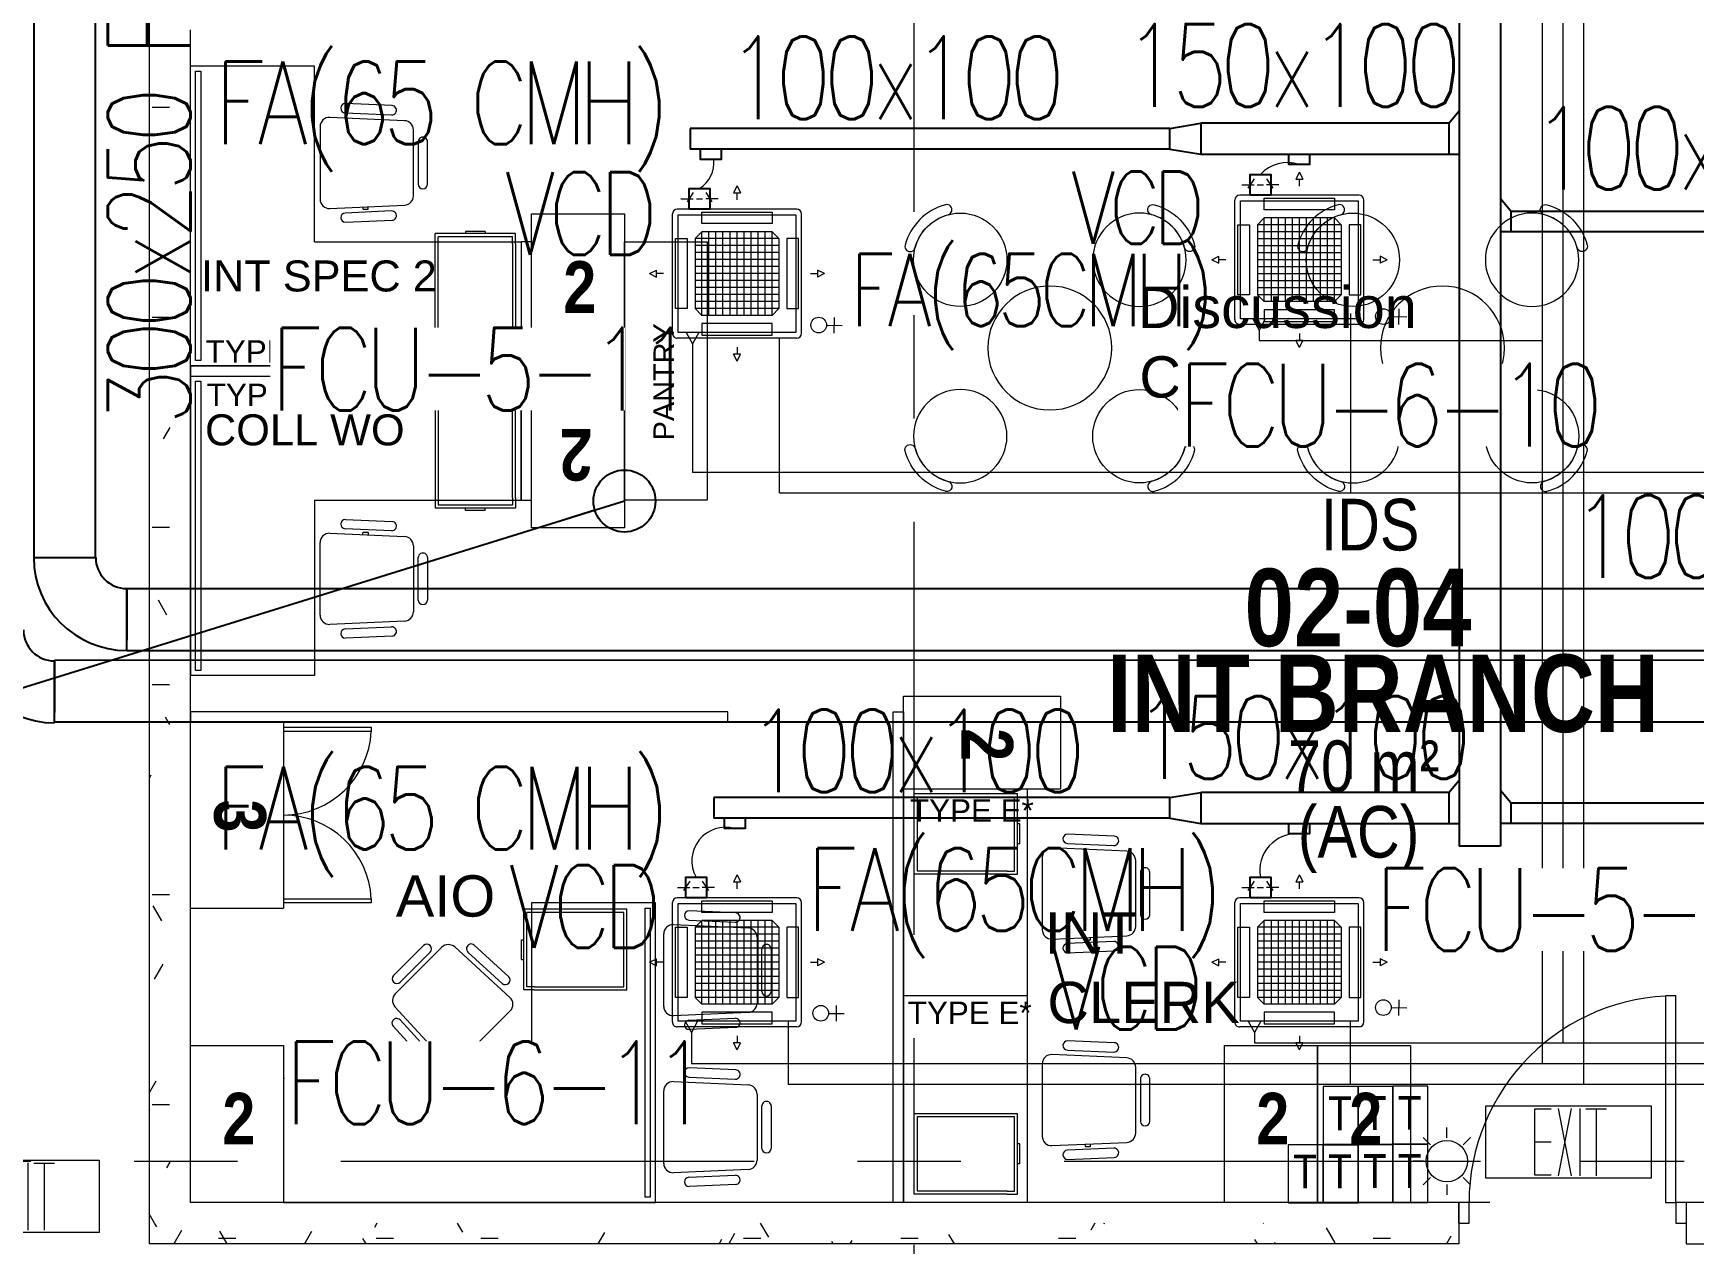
# Model space of a CAD drawing. Header units: millimetres. Extents: x 50620 to 404449, y -131543 to 97.
# Drawn here: x 351926 to 359962, y -64398 to -58539 of the extents above; entities that cross this region are included whole.
import ezdxf

# ---------------------------------------------------------------- set-up
doc = ezdxf.new("R2010")
doc.units = ezdxf.units.MM
doc.linetypes.add('CONTINOUS', pattern=[0])
doc.linetypes.add('IDA - Grid Line', pattern=[3500, 2000, -500, 500, -500])
for name, color, linetype, lineweight in [('1599_DB_A_BLK2_HQ_R21-2ND STOREY 20230517--$0$A-_DETA----_ED-1', 8, 'Continuous', 9), ('1599_DB_A_BLK2_HQ_R21-2ND STOREY 20230517--$0$A-_DOOR----_E', 8, 'Continuous', 9), ('1599_DB_A_BLK2_HQ_R21-2ND STOREY 20230517--$0$E-_LIGT----_E', 8, 'Continuous', 9), ('1599_DB_A_BLK2_HQ_R21-2ND STOREY 20230517--$0$S-_COLN----_E', 8, 'Continuous', 9), ('A-_FURT----_E', 8, 'Continuous', 9), ('A-_FURT----_E-1', 8, 'Continuous', 9), ('A-_ROOMNAME_A', 8, 'Continuous', 9), ('A-_WALL----_H-1', 8, 'Continuous', 9), ('A-_WALLPRTN_E', 8, 'Continuous', 9), ('FURNITURE', 8, 'Continuous', 9), ('M-_ACMV TX', 6, 'Continuous', 25), ('M-_ACON----_E-N', 7, 'Continuous', 9), ('M-_ARCHI', 8, 'Continuous', 5), ('M-AC-TEXT', 5, 'CONTINOUS', 25), ('M-ACMV_CDP', 190, 'DRAIN_PIPE', 13), ('M-ACMV_FAD', 3, 'Continuous', 25), ('M-ACMV_FAF', 3, 'Continuous', 25), ('M-ACMV_FCU', 5, 'Continuous', 25), ('M-ACMV_FLEXD', 222, 'Continuous', 25), ('M-ACMV_PW', 8, 'REFRIGERANT', 25), ('M-ACMV_REF-P', 134, '500-1-RP', 9), ('M-ACMV_REMOTE', 222, 'Continuous', 5), ('M-FA TEXT', 3, 'Continuous', 25), ('M_ACMV_ANNOTATION', 7, 'Continuous', 20)]:
    doc.layers.add(name, color=color, linetype=linetype, lineweight=lineweight)
doc.layers.add('S-_ANOTGRID_E-1', color=9, linetype='IDA - Grid Line', lineweight=5, true_color=0x808080)
doc.styles.add('Arial', font='arial.ttf', dxfattribs={"width": 0.8, "height": 300})
doc.styles.add('Arial Narrow_2', font='ARIALN.TTF', dxfattribs={"height": 90})
doc.styles.add('Arial Narrow_4', font='ARIALN.TTF', dxfattribs={"height": 375})
doc.styles.add('Arial Narrow_B_2', font='ARIALNB.TTF', dxfattribs={"height": 500})
doc.styles.add('Arial Narrow_B_4', font='ARIALNB.TTF', dxfattribs={"height": 500})
doc.styles.add('Arial_3', font='arial.ttf', dxfattribs={"height": 500})
doc.styles.add('ROMANS', font='romans.shx', dxfattribs={"width": 0.8})
doc.styles.get("Standard").update_dxf_attribs({"font": 'arial.ttf'})
doc.linetypes.add('500-1-RP', pattern='A,0.75,-0.5,0.75,-0.5,0.75,-0.5,0.75,-1.7,["RP",Standard,S=1,R=0,X=-1,Y=-0.5],-1.7', length=7.9)
doc.linetypes.add('BATTING', pattern='A,0.0001,-0.1,[134,ltypeshp.shx,S=0.1,R=0,X=-0.1,Y=0],-0.2,[134,ltypeshp.shx,S=0.1,R=180,X=0.1,Y=0],-0.1', length=0.4001)
doc.linetypes.add('DRAIN_PIPE', pattern='A,0.5,-0.2,["D",Standard,S=0.1,R=0,X=-0.1,Y=-0.05],-0.25', length=0.95)
doc.linetypes.add('REFRIGERANT', pattern='A,15,-5.08,["R",Standard,S=2.54,R=0,X=-2.54,Y=-1.27],-5.08', length=25.16)
doc.dimstyles.get("Standard").update_dxf_attribs({"dimtxt": 200, "dimasz": 150, "dimexe": 0.18, "dimexo": 0.0625, "dimgap": 10, "dimtad": 1, "dimtih": 1, "dimtoh": 1, "dimdec": 0, "dimzin": 0, "dimdsep": 46, "dimtxsty": 'Standard', "dimcen": 0.09, "dimclrd": 256, "dimclre": 256, "dimclrt": 256, "dimadec": 0, "dimazin": 0, "dimtfac": 1, "dimtdec": 0, "dimtofl": 0, "dimtmove": 0, "dimatfit": 3, "dimfxl": 1, "dimtolj": 1, "dimtzin": 0, "dimarcsym": 1})

# ---------------------------------------------------------------- blocks, each defined once
blk = doc.blocks.new('Thermostat')
at = {"color": 222, "lineweight": 0}
blk.add_lwpolyline([(817450, 27872), (817750, 27872), (817750, 27372), (817450, 27372)], close=True, dxfattribs=at)
at = {"color": 222, "lineweight": 0, "insert": (817504, 27788), "char_height": 291, "attachment_point": 1, "style": 'Arial Narrow_2'}
blk.add_mtext_dynamic_manual_height_columns('T', width=565.64, gutter_width=1.94, heights=[0], dxfattribs=at)
blk = doc.blocks.new('A$C7208cd76')
at = {"layer": 'M-ACMV_FCU', "lineweight": 15}
for p, q in [((0, 424.1), (-17, 390.2)), ((0, 424.1), (17, 390.2)), ((-17, 390.2), (17, 390.2)), ((0, 356.2), (0, 390.2)), ((-312.5, 288.8), (-312.5, -288.8)), ((288.8, 312.5), (-288.8, 312.5)), ((288.9, 312.6), (288.9, 312.6)), ((312.5, 288.8), (312.5, -288.8)), ((312.6, 288.9), (312.6, 288.9)), ((-202.6, 169.6), (-169.6, 202.6)), ((-202.6, 169.6), (-202.6, -169.6)), ((202.6, 169.6), (-202.6, 169.6)), ((-169.6, 202.6), (169.6, 202.6)), ((-169.6, 202.6), (-169.6, -202.6)), ((-135.7, 202.6), (-135.7, -202.6)), ((-101.8, 202.6), (-101.8, -202.6)), ((-67.9, 202.6), (-67.9, -202.6)), ((-33.9, 202.6), (-33.9, -202.6)), ((0, 202.6), (0, -202.6)), ((33.9, 202.6), (33.9, -202.6)), ((67.9, 202.6), (67.9, -202.6)), ((101.8, 202.6), (101.8, -202.6)), ((135.7, 202.6), (135.7, -202.6)), ((169.6, 202.6), (202.6, 169.6)), ((169.6, 202.6), (169.6, -202.6)), ((202.6, 169.6), (202.6, -169.6)), ((202.6, 135.7), (-202.6, 135.7)), ((202.6, 101.8), (-202.6, 101.8)), ((-424.1, 0), (-390.2, 17)), ((-424.1, 0), (-390.2, -17)), ((-390.2, -17), (-390.2, 17)), ((-356.2, 0), (-390.2, 0)), ((202.6, 67.9), (-202.6, 67.9)), ((202.6, 33.9), (-202.6, 33.9)), ((202.6, 0), (-202.6, 0)), ((356.2, 0), (390.2, 0)), ((390.2, 17), (390.2, -17)), ((424.1, 0), (390.2, 17)), ((424.1, 0), (390.2, -17)), ((202.6, -33.9), (-202.6, -33.9)), ((202.6, -67.9), (-202.6, -67.9)), ((202.6, -101.8), (-202.6, -101.8)), ((202.6, -135.7), (-202.6, -135.7)), ((-169.6, -202.6), (-202.6, -169.6)), ((202.6, -169.6), (-202.6, -169.6)), ((-169.6, -202.6), (169.6, -202.6)), ((169.6, -202.6), (202.6, -169.6)), ((288.8, -312.5), (-288.8, -312.5)), ((17, -390.2), (-17, -390.2)), ((0, -424.1), (-17, -390.2)), ((0, -356.2), (0, -390.2)), ((0, -424.1), (17, -390.2))]:
    blk.add_line(p, q, dxfattribs=at)
for points in [[(285, 285), (285, -285), (-285, -285), (-285, 285)], [(-169.6, 241.6), (169.6, 241.6), (169.6, 297.9), (-169.6, 297.9)], [(-241.6, 169.6), (-241.6, -169.6), (-297.9, -169.6), (-297.9, 169.6)], [(241.6, 169.6), (241.6, -169.6), (297.9, -169.6), (297.9, 169.6)], [(-169.6, -241.6), (169.6, -241.6), (169.6, -297.9), (-169.6, -297.9)]]:
    blk.add_lwpolyline(points, close=True, dxfattribs=at)
for centre, start, end in [((-288.8, 288.8), 90, 180), ((288.8, 288.8), 0, 90), ((-288.8, -288.8), 180, 270), ((288.8, -288.8), 270, 0)]:
    blk.add_arc(centre, 23.7, start, end, dxfattribs=at)
blk = doc.blocks.new('A$C49267d6b')
at = {"layer": 'M-_ACON----_E-N', "lineweight": 0}
for p, q in [((-25.4, 76.2), (12.7, 101.6)), ((0, 127), (0, 76.2)), ((-25.4, 25.4), (12.7, 0)), ((0, 63.5), (0, 38.1)), ((0, -25.4), (0, 25.4))]:
    blk.add_line(p, q, dxfattribs=at)
blk = doc.blocks.new('SSO')
at = {"layer": 'M-ACMV_PW', "color": 1, "linetype": 'ByBlock', "lineweight": 5}
for points in [[(1064815.9, 20822.4), (1064726.7, 20823.4)], [(1064815.9, 20822.4), (1064726.7, 20823.4)], [(1064770.8, 20778.3), (1064771.8, 20867.5)], [(1064770.8, 20778.3), (1064771.8, 20867.5)], [(1064770.8, 20778.3), (1064771.8, 20867.5)], [(1064770.8, 20778.3), (1064771.8, 20867.5)], [(1064770.8, 20778.3), (1064771.8, 20867.5)], [(1064770.8, 20778.3), (1064771.8, 20867.5)]]:
    blk.add_lwpolyline(points, dxfattribs=at)
blk.add_circle((1064770.3, 20733.6), 44.6, dxfattribs=at)
blk.add_circle((1064770.3, 20733.6), 44.6, dxfattribs=at)
blk = doc.blocks.new('A$C81577ca4')
at = {"layer": 'M-ACMV_REF-P', "lineweight": 0, "ltscale": 0.75}
for p, q in [((-36, -125), (-86, -125)), ((19, -95), (-36, -125)), ((19, -155), (-36, -125))]:
    blk.add_line(p, q, dxfattribs=at)
blk = doc.blocks.new('1599_DB_A_BLK2_HQ_R21-2ND STOREY 20230517--$0$IDA - Exit Sign - IDA - Exit Sign - Left Side-3511324-LINKVIEW_BLK2_2ND STOREY')
at = {"layer": '1599_DB_A_BLK2_HQ_R21-2ND STOREY 20230517--$0$A-_DETA----_ED-1', "color": 8}
for p, q in [((-163.9, -115.1), (-163.9, -432.5)), ((-83.9, -115.1), (-163.9, -115.1)), ((-48.9, -112.8), (14, -437.8)), ((14, -112.8), (-48.9, -437.8)), ((55.1, -112.8), (55.1, -437.8)), ((185.1, -115.3), (85.1, -115.3)), ((135.1, -115.3), (135.1, -437.8)), ((-83.9, -275), (-163.9, -275)), ((-163.9, -432.5), (-83.9, -432.5))]:
    blk.add_line(p, q, dxfattribs=at)
at = {"layer": '1599_DB_A_BLK2_HQ_R21-2ND STOREY 20230517--$0$E-_LIGT----_E', "color": 8}
for p, q in [((-400, -275), (-225, -100)), ((-400, -450), (-400, -100)), ((-400, -100), (400, -100)), ((-225, -100), (-225, -450)), ((400, -100), (400, -450)), ((-225, -450), (-400, -275)), ((400, -450), (-400, -450))]:
    blk.add_line(p, q, dxfattribs=at)
blk = doc.blocks.new('ARCHI 2ND_2024 09 11')
at = {"layer": 'A-_WALL----_H-1', "lineweight": 5}
h = blk.add_hatch(dxfattribs=at)
h.set_pattern_fill('FP_3', color=256, style=0, pattern_type=2)
h.set_pattern_definition([(360, (102886.37, 38752.37), (1016, 254), [83.82, -678.18, 83.82, -678.18, -4064]), (360, (102886.37, 38752.37), (1016, 254), [-1524, 83.82, -1440.18, 83.82, -678.18, -1778]), (360, (102886.37, 38752.37), (1016, 254), [-3810, 83.82, -424.18, 83.82, -1186.18]), (120, (103267.37, 38879.37), (-727.97045, 752.8818), [83.82, -678.18, 83.82, -678.18, -4064]), (120, (103267.37, 38879.37), (-727.97045, 752.8818), [-1524, 83.82, -1440.18, 83.82, -678.18, -1778]), (120, (103267.37, 38879.37), (-727.97045, 752.8818), [-3810, 83.82, -424.18, 83.82, -1186.18]), (240, (103394.37, 39387.37), (-288.02955, -1006.8818), [83.82, -678.18, 83.82, -678.18, -4064]), (240, (103394.37, 39387.37), (-288.02955, -1006.8818), [-1524, 83.82, -1440.18, 83.82, -678.18, -1778]), (240, (103394.37, 39387.37), (-288.02955, -1006.8818), [-3810, 83.82, -424.18, 83.82, -1186.18])])
h.paths.add_polyline_path([(-26012.5, -36400), (-26012.5, -36300), (-32500, -36300), (-32500, -36400), (-27677.6, -36400)])
h.paths.add_polyline_path([(-22150, -36400), (-22150, -36300), (-24912.5, -36300), (-24912.5, -36400)])
at = {"color": 8, "lineweight": 5}
for p, q in [((-30969.5, -31499.7), (-30969.5, -31510.7)), ((-30873.5, -31499.7), (-30969.5, -31499.7)), ((-30873.5, -31499.7), (-30873.5, -31510.7)), ((-30726.5, -31510.7), (-31116.5, -31510.7)), ((-30726.5, -31510.7), (-31116.5, -31510.7)), ((-31116.5, -32010.1), (-31116.5, -31510.7)), ((-30741.5, -31525.7), (-31101.5, -31525.7)), ((-31101.5, -31995.1), (-31101.5, -31525.7)), ((-30741.5, -31560.7), (-30741.5, -31525.7)), ((-30741.5, -31560.7), (-30741.5, -31995.1)), ((-30726.5, -31560.7), (-30726.5, -31510.7)), ((-30726.5, -31560.7), (-30726.5, -32010.1)), ((-30726.5, -32010.1), (-31116.5, -32010.1)), ((-30741.5, -31995.1), (-31101.5, -31995.1)), ((-31116.5, -32339.9), (-31116.5, -32839.3)), ((-30726.5, -32339.9), (-31116.5, -32339.9)), ((-31101.5, -32354.9), (-31101.5, -32824.3)), ((-30741.5, -32354.9), (-31101.5, -32354.9)), ((-30741.5, -32789.3), (-30741.5, -32354.9)), ((-30726.5, -32789.3), (-30726.5, -32339.9)), ((-30726.5, -32839.3), (-31116.5, -32839.3)), ((-30726.5, -32839.3), (-31116.5, -32839.3)), ((-30741.5, -32824.3), (-31101.5, -32824.3)), ((-30969.5, -32850.3), (-30969.5, -32839.3)), ((-30873.5, -32850.3), (-30969.5, -32850.3)), ((-30873.5, -32850.3), (-30873.5, -32839.3)), ((-30741.5, -32789.3), (-30741.5, -32824.3)), ((-30726.5, -32789.3), (-30726.5, -32839.3)), ((-28797.4, -34221), (-28298, -34221)), ((-28797.4, -34611), (-28797.4, -34221)), ((-28298, -34611), (-28298, -34221)), ((-28298, -34611), (-28298, -34221)), ((-28782.4, -34236), (-28313, -34236)), ((-28782.4, -34596), (-28782.4, -34236)), ((-28313, -34596), (-28313, -34236)), ((-28287, -34368), (-28298, -34368)), ((-28287, -34464), (-28287, -34368)), ((-28287, -34464), (-28298, -34464)), ((-28348, -34611), (-28797.4, -34611)), ((-28348, -34596), (-28782.4, -34596)), ((-28348, -34596), (-28313, -34596)), ((-28348, -34611), (-28298, -34611)), ((-30687.3, -35171.1), (-30687.3, -34781.1)), ((-30687.3, -35171.1), (-30687.3, -34781.1)), ((-30187.8, -34781.1), (-30687.3, -34781.1)), ((-30672.3, -35156.1), (-30672.3, -34796.1)), ((-30202.8, -34796.1), (-30672.3, -34796.1)), ((-30202.8, -35156.1), (-30202.8, -34796.1)), ((-30187.8, -35171.1), (-30187.8, -34781.1)), ((-29661.4, -34798.2), (-29887.2, -34788.2)), ((-29962.7, -34855.3), (-29600.7, -34871.3)), ((-29888.2, -34833.2), (-29663.4, -34843.1)), ((-30926.6, -34954.6), (-30759.9, -35107.2)), ((-30698.3, -34928.2), (-30687.3, -34928.2)), ((-30698.3, -35024.1), (-30698.3, -34928.2)), ((-30009.7, -35251.2), (-30009.7, -34900.3)), ((-29557.7, -34916.3), (-29557.7, -35235.2)), ((-31171.8, -34957), (-31316.8, -35101.9)), ((-31083.5, -34964.8), (-31309, -35190.3)), ((-31285, -35133.7), (-31140, -34988.8)), ((-30754, -35208.1), (-31021.3, -34963.4)), ((-30791, -35139.7), (-30957, -34987.8)), ((-30698.3, -35024.1), (-30687.3, -35024.1)), ((-29534.7, -35178.2), (-29534.7, -34973.2)), ((-29489.7, -34973.2), (-29489.7, -35178.2)), ((-30637.3, -35171.1), (-30687.3, -35171.1)), ((-30637.3, -35156.1), (-30672.3, -35156.1)), ((-30637.3, -35156.1), (-30202.8, -35156.1)), ((-30637.3, -35171.1), (-30187.8, -35171.1)), ((-31310.3, -35252.5), (-31065.7, -35519.8)), ((-31000.7, -35521.2), (-30752.5, -35273.1)), ((-31319.1, -35347.1), (-31166.5, -35513.8)), ((-31134, -35482.7), (-31285.9, -35316.7)), ((-29600.7, -35280.1), (-29962.7, -35296.1)), ((-29888.2, -35318.2), (-29663.4, -35308.3)), ((-29661.4, -35353.3), (-29887.2, -35363.2)), ((-29888.2, -35593), (-29663.4, -35602.9)), ((-29661.4, -35558), (-29887.2, -35548)), ((-30009.7, -36011), (-30009.7, -35660)), ((-29962.7, -35615.1), (-29600.7, -35631.1)), ((-29557.7, -35676), (-29557.7, -35995)), ((-29534.7, -35938), (-29534.7, -35733)), ((-29489.7, -35733), (-29489.7, -35938)), ((-28797.4, -35769.5), (-28298, -35769.5)), ((-28797.4, -36159.5), (-28797.4, -35769.5)), ((-28782.4, -35784.5), (-28313, -35784.5)), ((-28782.4, -36144.5), (-28782.4, -35784.5)), ((-28313, -36144.5), (-28313, -35784.5)), ((-28298, -36159.5), (-28298, -35769.5)), ((-28298, -36159.5), (-28298, -35769.5)), ((-28287, -35916.6), (-28298, -35916.6)), ((-28287, -36012.5), (-28287, -35916.6)), ((-29600.7, -36039.9), (-29962.7, -36055.9)), ((-29888.2, -36078), (-29663.4, -36068.1)), ((-28287, -36012.5), (-28298, -36012.5)), ((-29661.4, -36113), (-29887.2, -36123)), ((-28348, -36159.5), (-28797.4, -36159.5)), ((-28348, -36144.5), (-28782.4, -36144.5)), ((-28348, -36144.5), (-28313, -36144.5)), ((-28348, -36159.5), (-28298, -36159.5))]:
    blk.add_line(p, q, dxfattribs=at)
blk.add_lwpolyline([(-31850, -35600), (-31850, -36200), (-30050, -36200), (-30050, -34750), (-30650, -34750), (-30650, -35600)], close=True, dxfattribs=at)
for centre, radius, start, end in [((-29887.2, -34810.7), 22.5, 90, 267.46741), ((-29964.7, -34900.3), 45, 87.46741, 180), ((-29662.4, -34820.7), 22.5, 267.46741, 87.47299), ((-29602.7, -34916.3), 45, 0, 87.46741), ((-31155.9, -34972.9), 22.5, 315, 135), ((-31051.6, -34996.6), 45, 47.53259, 135), ((-31051.6, -34996.6), 45, 47.53259, 135), ((-30941.8, -34971.2), 22.5, 47.52701, 227.53259), ((-29512.2, -34973.2), 22.5, 0, 180), ((-31300.9, -35117.8), 22.5, 135, 315), ((-30775.8, -35123.1), 22.5, 227.53259, 45), ((-31277.2, -35222.1), 45, 135, 222.46741), ((-29512.2, -35178.2), 22.5, 180, 0), ((-30784.4, -35241.2), 45, 315, 47.53259), ((-29964.7, -35251.2), 45, 180, 272.53259), ((-29602.7, -35235.2), 45, 272.53259, 0), ((-31302.5, -35331.9), 22.5, 42.46741, 222.47299), ((-29887.2, -35340.7), 22.5, 92.53259, 270), ((-29662.4, -35330.8), 22.5, 272.52701, 92.53259), ((-31150.6, -35497.9), 22.5, 225, 42.46741), ((-31032.5, -35489.4), 45, 222.46741, 315), ((-29887.2, -35570.5), 22.5, 90, 267.46741), ((-29662.4, -35580.4), 22.5, 267.46741, 87.47299), ((-29964.7, -35660), 45, 87.46741, 180), ((-29602.7, -35676), 45, 0, 87.46741), ((-29512.2, -35733), 22.5, 0, 180), ((-29602.7, -35995), 45, 272.53259, 0), ((-29512.2, -35938), 22.5, 180, 0), ((-29964.7, -36011), 45, 180, 272.53259), ((-29887.2, -36100.5), 22.5, 92.53259, 270), ((-29662.4, -36090.6), 22.5, 272.52701, 92.53259)]:
    blk.add_arc(centre, radius, start, end, dxfattribs=at)
at = {"layer": '1599_DB_A_BLK2_HQ_R21-2ND STOREY 20230517--$0$A-_DETA----_ED-1', "color": 8, "lineweight": 5}
for p, q in [((-25795.8, -35748.1), (-25795.8, -36065.5)), ((-25715.8, -35748.1), (-25795.8, -35748.1)), ((-25680.8, -35745.8), (-25617.9, -36070.8)), ((-25617.9, -35745.8), (-25680.8, -36070.8)), ((-25576.9, -35745.8), (-25576.9, -36070.8)), ((-25446.9, -35748.4), (-25546.9, -35748.4)), ((-25496.9, -35748.4), (-25496.9, -36070.8)), ((-26220, -35887.5), (-26220, -35837.5)), ((-26299.5, -35920.5), (-26334.9, -35885.1)), ((-26140.5, -35920.5), (-26105.1, -35885.1)), ((-25715.8, -35908), (-25795.8, -35908)), ((-26332.5, -36000), (-26382.5, -36000)), ((-26107.5, -36000), (-26057.5, -36000)), ((-26299.5, -36079.5), (-26334.9, -36114.9)), ((-26140.5, -36079.5), (-26105.1, -36114.9)), ((-25795.8, -36065.5), (-25715.8, -36065.5)), ((-26220, -36112.5), (-26220, -36162.5))]:
    blk.add_line(p, q, dxfattribs=at)
blk.add_circle((-26220, -36000), 100, dxfattribs=at)
at = {"layer": '1599_DB_A_BLK2_HQ_R21-2ND STOREY 20230517--$0$A-_DOOR----_E', "color": 8, "lineweight": 5}
for p, q in [((-25162.5, -35200), (-25162.5, -36200)), ((-25112.5, -35200), (-25162.5, -35200)), ((-25112.5, -36200), (-25112.5, -35200)), ((-26112.5, -36200), (-26162.5, -36200)), ((-26112.5, -36300), (-26112.5, -36200)), ((-25162.5, -36200), (-25112.5, -36200)), ((-25112.5, -36200), (-25112.5, -36300)), ((-25062.5, -36200), (-25112.5, -36200)), ((-26162.5, -36300), (-26112.5, -36300)), ((-25112.5, -36300), (-25062.5, -36300))]:
    blk.add_line(p, q, dxfattribs=at)
blk.add_arc((-25112.5, -36200), 1000, 90, 180, dxfattribs=at)
at = {"layer": '1599_DB_A_BLK2_HQ_R21-2ND STOREY 20230517--$0$E-_LIGT----_E', "color": 8, "lineweight": 5}
for p, q in [((-26032, -36083), (-26032, -35733)), ((-26032, -35733), (-25232, -35733)), ((-25232, -35733), (-25232, -36083)), ((-25232, -36083), (-26032, -36083))]:
    blk.add_line(p, q, dxfattribs=at)
at = {"layer": '1599_DB_A_BLK2_HQ_R21-2ND STOREY 20230517--$0$S-_COLN----_E', "color": 8, "lineweight": 5}
for p, q in [((-32500, -27025), (-32500, -36400)), ((-32300, -36200), (-32300, -30525)), ((-30700, -31550), (-30700, -32800)), ((-30650, -31550), (-30700, -31550)), ((-30700, -31550), (-30700, -32800)), ((-30650, -31550), (-30700, -31550)), ((-30650, -32800), (-30650, -31550)), ((-30650, -32800), (-30650, -31550)), ((-30700, -32150), (-32300, -32150)), ((-32300, -32150), (-32300, -32200)), ((-30700, -32150), (-32300, -32150)), ((-32300, -32150), (-32300, -32200)), ((-32300, -32200), (-30700, -32200)), ((-32300, -32200), (-30700, -32200)), ((-30700, -32200), (-30700, -32150)), ((-30700, -32200), (-30700, -32150)), ((-30700, -32800), (-30650, -32800)), ((-30700, -32800), (-30650, -32800)), ((-29700, -33825), (-32300, -33825)), ((-32300, -33825), (-32300, -33875)), ((-29700, -33825), (-32300, -33825)), ((-32300, -33825), (-32300, -33875)), ((-29700, -33875), (-29700, -33825)), ((-29700, -33875), (-29700, -33825)), ((-28900, -36200), (-28900, -33825)), ((-28900, -33825), (-28850, -33825)), ((-28900, -36200), (-28900, -33825)), ((-28900, -33825), (-28850, -33825)), ((-28850, -33825), (-28850, -36200)), ((-28850, -33825), (-28850, -36200)), ((-32300, -33875), (-29700, -33875)), ((-32300, -33875), (-29700, -33875)), ((-26012.5, -36200), (-32300, -36200)), ((-28850, -36200), (-28900, -36200)), ((-26162.5, -36300), (-26162.5, -36200)), ((-26162.5, -36200), (-26162.5, -36400)), ((-25062.5, -36200), (-25062.5, -36400)), ((-22150, -36200), (-25062.5, -36200)), ((-26162.5, -36400), (-32500, -36400)), ((-25062.5, -36400), (-22150, -36400))]:
    blk.add_line(p, q, dxfattribs=at)
at = {"layer": '1599_DB_A_BLK2_HQ_R21-2ND STOREY 20230517--$0$S-_COLN----_E', "color": 8, "linetype": 'Continuous', "lineweight": 5}
for p, q in [((-32484.7, -30899.3), (-32400.9, -30899.3)), ((-32484.7, -31915.3), (-32400.9, -31915.3)), ((-32400, -32448.6), (-32431.9, -32503.7)), ((-32484.7, -32931.3), (-32400.9, -32931.3)), ((-32413.6, -33356.6), (-32455.5, -33284)), ((-32484.7, -33693.3), (-32400.9, -33693.3)), ((-32400, -33888.1), (-32421.4, -33851)), ((-32492, -34132), (-32500, -34145.8)), ((-32484.7, -34709.3), (-32400.9, -34709.3)), ((-32438.5, -34837.5), (-32480.4, -34764.9)), ((-32433.1, -35045.9), (-32475, -35118.5)), ((-32467.1, -35612.8), (-32500, -35669.8)), ((-32497.4, -35751.4), (-32500, -35746.9)), ((-32484.7, -35725.3), (-32400.9, -35725.3)), ((-32400, -36004.6), (-32416.1, -36032.4)), ((-32474, -36300), (-32500, -36254.9)), ((-32463.4, -36318.3), (-32474, -36300)), ((-31397.4, -36300), (-31409.2, -36320.4)), ((-30982.5, -36343.2), (-31007.5, -36300)), ((-29501.7, -36368.2), (-29541, -36300)), ((-27877.9, -36300), (-27880.5, -36304.6)), ((-32122.9, -36400), (-32158.3, -36338.7)), ((-31714.2, -36340.8), (-31748.4, -36400)), ((-29666.5, -36349.9), (-29695.4, -36400)), ((-29190, -36400), (-29196.6, -36388.5)), ((-29099.5, -36383.9), (-29108.8, -36400)), ((-28603.4, -36400), (-28629.7, -36354.5)), ((-27136.9, -36400), (-27148.8, -36379.4)), ((-27051.7, -36393.1), (-27055.7, -36400))]:
    blk.add_line(p, q, dxfattribs=at)
at = {"layer": 'A-_FURT----_E', "color": 8, "lineweight": 5}
for p, q in [((-31700, -30700), (-32300, -30700)), ((-32300, -32150), (-32300, -30700)), ((-31700, -31550), (-31700, -30700)), ((-31551.3, -30926), (-31326.5, -30936)), ((-31324.5, -30891), (-31550.3, -30881)), ((-31672.8, -30993.1), (-31672.8, -31344)), ((-31263.8, -30964.1), (-31625.8, -30948.1)), ((-31220.8, -31328), (-31220.8, -31009.1)), ((-31197.8, -31066), (-31197.8, -31271)), ((-31152.8, -31271), (-31152.8, -31066)), ((-31625.8, -31389), (-31263.8, -31373)), ((-31326.5, -31401.1), (-31551.3, -31411.1)), ((-31465.1, -31381.9), (-31465.1, -31392.3)), ((-31440.1, -31392.4), (-31440.1, -31380.7)), ((-31550.3, -31456), (-31324.5, -31446.1)), ((-31700, -31550), (-30700, -31550)), ((-30700, -31550), (-30700, -32150)), ((-32300, -32150), (-30700, -32150)), ((-32300, -32200), (-30700, -32200)), ((-32300, -32200), (-32300, -33650)), ((-30700, -32800), (-30700, -32200)), ((-31700, -32800), (-31700, -33650)), ((-31700, -32800), (-30700, -32800)), ((-31326.5, -32948.9), (-31551.3, -32938.9)), ((-31550.3, -32894), (-31324.5, -32903.9)), ((-31672.8, -33356.9), (-31672.8, -33006)), ((-31625.8, -32961), (-31263.8, -32977)), ((-31465.1, -32968.1), (-31465.1, -32957.7)), ((-31440.1, -32957.6), (-31440.1, -32969.3)), ((-31220.8, -33022), (-31220.8, -33340.9)), ((-31197.8, -33284), (-31197.8, -33079)), ((-31152.8, -33079), (-31152.8, -33284)), ((-31263.8, -33385.9), (-31625.8, -33401.9)), ((-31551.3, -33424), (-31326.5, -33414)), ((-31324.5, -33459), (-31550.3, -33469)), ((-31700, -33650), (-32300, -33650)), ((-32300, -34775), (-32300, -33875)), ((-31850, -33875), (-32300, -33875)), ((-31850, -33875), (-31850, -34775)), ((-31850, -33900), (-31425, -33900)), ((-31425, -33900), (-31425, -33920)), ((-31425, -33920), (-31850, -33920)), ((-28250, -34200), (-28850, -34200)), ((-28850, -35200), (-28850, -34200)), ((-28250, -35200), (-28250, -34200)), ((-28056.3, -34462), (-27831.5, -34472)), ((-27829.5, -34427), (-28055.3, -34417)), ((-28177.8, -34529.1), (-28177.8, -34880)), ((-27768.8, -34500.1), (-28130.8, -34484.1)), ((-27725.8, -34864), (-27725.8, -34545.1)), ((-27702.8, -34602), (-27702.8, -34807)), ((-27657.8, -34807), (-27657.8, -34602)), ((-32300, -34775), (-31850, -34775)), ((-31850, -34730), (-31425, -34730)), ((-31425, -34750), (-31850, -34750)), ((-31425, -34730), (-31425, -34750)), ((-28130.8, -34925), (-27768.8, -34909)), ((-27831.5, -34937.1), (-28056.3, -34947.1)), ((-27970.1, -34917.9), (-27970.1, -34928.3)), ((-27945.1, -34928.4), (-27945.1, -34916.7)), ((-28055.3, -34992), (-27829.5, -34982.1)), ((-28250, -35200), (-28850, -35200)), ((-28250, -35200), (-28850, -35200)), ((-28850, -36200), (-28850, -35200)), ((-28250, -36200), (-28250, -35200)), ((-27829.5, -35427), (-28055.3, -35417)), ((-27768.8, -35500.1), (-28130.8, -35484.1)), ((-28056.3, -35462), (-27831.5, -35472)), ((-28177.8, -35529.1), (-28177.8, -35880)), ((-27725.8, -35864), (-27725.8, -35545.1)), ((-27702.8, -35602), (-27702.8, -35807)), ((-27657.8, -35807), (-27657.8, -35602)), ((-28130.8, -35925), (-27768.8, -35909)), ((-27970.1, -35917.9), (-27970.1, -35928.3)), ((-27945.1, -35928.4), (-27945.1, -35916.7)), ((-27831.5, -35937.1), (-28056.3, -35947.1)), ((-28055.3, -35992), (-27829.5, -35982.1)), ((-28250, -36200), (-28850, -36200))]:
    blk.add_line(p, q, dxfattribs=at)
for points in [[(-30200, -32175), (-30650, -32175), (-30650, -31415), (-30200, -31415)], [(-30650, -32175), (-30200, -32175), (-30200, -32935), (-30650, -32935)], [(-28850, -34200), (-28850, -33750), (-28090, -33750), (-28090, -34200)], [(-31850, -36200), (-32300, -36200), (-32300, -35440), (-31850, -35440)], [(-26846.5, -36200), (-27296.5, -36200), (-27296.5, -35440), (-26846.5, -35440)], [(-26396.5, -36200), (-26846.5, -36200), (-26846.5, -35440), (-26396.5, -35440)]]:
    blk.add_lwpolyline(points, close=True, dxfattribs=at)
for centre in [(-28574.9, -31637.3), (-26674.9, -31637.3), (-27707.6, -32491.4), (-25807.6, -32491.4)]:
    blk.add_circle(centre, 226, dxfattribs=at)
at = {"layer": 'A-_FURT----_E', "color": 8, "lineweight": 5, "extrusion": (5.42101e-20, -1.69407e-21, -1)}
for centre, radius in [((27707.6, -31637.3), 226), ((25807.6, -31637.3), 226), ((28141.2, -32064.3), 300), ((26241.2, -32064.3), 300), ((28574.9, -32491.4), 226), ((26674.9, -32491.4), 226)]:
    blk.add_circle(centre, radius, dxfattribs=at)
at = {"layer": 'A-_FURT----_E', "color": 8, "lineweight": 5}
for centre, radius, start, end in [((-31550.3, -30903.5), 22.5, 90, 267.46741), ((-31325.5, -30913.5), 22.5, 267.46741, 87.47299), ((-31627.8, -30993.1), 45, 87.46741, 180), ((-31265.8, -31009.1), 45, 0, 87.46741), ((-31175.3, -31066), 22.5, 0, 180), ((-31265.8, -31328), 45, 272.53259, 0), ((-31175.3, -31271), 22.5, 180, 0), ((-31627.8, -31344), 45, 180, 272.53259), ((-31550.3, -31433.5), 22.5, 92.53259, 270), ((-31452, -31222.2), 170.6, 265.60521, 274.01104), ((-31325.5, -31423.6), 22.5, 272.52701, 92.53259), ((-28574.9, -31637.3), 276, 105, 165), ((-28639.8, -31394.8), 25, 285, 105), ((-27707.6, -31637.3), 226, 15, 75), ((-26674.9, -31637.3), 276, 105, 165), ((-26739.8, -31394.8), 25, 285, 105), ((-25807.6, -31637.3), 226, 15, 75), ((-28817.3, -31572.3), 25, 165, 345.00001), ((-26917.3, -31572.3), 25, 165, 345.00001), ((-27465.1, -32556.4), 25, 345, 165.00001), ((-25565.1, -32556.4), 25, 345, 165.00001), ((-28574.9, -32491.4), 226, 195, 255), ((-27707.6, -32491.4), 276, 285, 345), ((-26674.9, -32491.4), 226, 195, 255), ((-25807.6, -32491.4), 276, 285, 345), ((-27642.6, -32733.9), 25, 105, 285), ((-25742.6, -32733.9), 25, 105, 285), ((-31550.3, -32916.5), 22.5, 90, 267.46741), ((-31325.5, -32926.4), 22.5, 267.46741, 87.47299), ((-31627.8, -33006), 45, 87.46741, 180), ((-31452, -33127.8), 170.6, 85.98896, 94.39479), ((-31265.8, -33022), 45, 0, 87.46741), ((-31175.3, -33079), 22.5, 0, 180), ((-31265.8, -33340.9), 45, 272.53259, 0), ((-31175.3, -33284), 22.5, 180, 0), ((-31627.8, -33356.9), 45, 180, 272.53259), ((-31550.3, -33446.5), 22.5, 92.53259, 270), ((-31325.5, -33436.5), 22.5, 272.52701, 92.53259), ((-31850, -33900), 425, 270, 357.28097), ((-31850, -34750), 425, 2.71903, 90), ((-28055.3, -34439.5), 22.5, 90, 267.46741), ((-27830.5, -34449.5), 22.5, 267.46741, 87.47299), ((-28132.8, -34529.1), 45, 87.46741, 180), ((-27770.8, -34545.1), 45, 0, 87.46741), ((-27680.3, -34602), 22.5, 0, 180), ((-27770.8, -34864), 45, 272.53259, 0), ((-27680.3, -34807), 22.5, 180, 0), ((-28132.8, -34880), 45, 180, 272.53259), ((-28055.3, -34969.5), 22.5, 92.53259, 270), ((-27957, -34758.2), 170.6, 265.60521, 274.01104), ((-27830.5, -34959.6), 22.5, 272.52701, 92.53259), ((-28055.3, -35439.5), 22.5, 90, 267.46741), ((-27830.5, -35449.5), 22.5, 267.46741, 87.47299), ((-28132.8, -35529.1), 45, 87.46741, 180), ((-27770.8, -35545.1), 45, 0, 87.46741), ((-27680.3, -35602), 22.5, 0, 180), ((-27680.3, -35807), 22.5, 180, 0), ((-28132.8, -35880), 45, 180, 272.53259), ((-27770.8, -35864), 45, 272.53259, 0), ((-28055.3, -35969.5), 22.5, 92.53259, 270), ((-27957, -35758.2), 170.6, 265.60521, 274.01104), ((-27830.5, -35959.6), 22.5, 272.52701, 92.53259)]:
    blk.add_arc(centre, radius, start, end, dxfattribs=at)
at = {"layer": 'A-_FURT----_E', "color": 8, "lineweight": 5, "extrusion": (5.42101e-20, -1.69407e-21, -1)}
for centre, radius, start, end in [((28574.9, -31637.3), 226, 15, 75), ((27642.6, -31394.8), 25, 285, 105), ((27707.6, -31637.3), 276, 105, 165), ((26674.9, -31637.3), 226, 15, 75), ((25742.6, -31394.8), 25, 285, 105), ((25807.6, -31637.3), 276, 105, 165), ((27465.1, -31572.3), 25, 165, 345.00001), ((25565.1, -31572.3), 25, 165, 345.00001), ((28817.3, -32556.4), 25, 345, 165.00001), ((26917.3, -32556.4), 25, 345, 165.00001), ((28574.9, -32491.4), 276, 285, 345), ((27707.6, -32491.4), 226, 195, 255), ((26674.9, -32491.4), 276, 285, 345), ((25807.6, -32491.4), 226, 195, 255), ((28639.8, -32733.9), 25, 105, 285), ((26739.8, -32733.9), 25, 105, 285)]:
    blk.add_arc(centre, radius, start, end, dxfattribs=at)
at = {"layer": 'A-_FURT----_E-1', "color": 8, "lineweight": 5}
for p, q in [((-30200, -31550), (-29800, -31550)), ((-30200, -32800), (-30200, -31550)), ((-29800, -31550), (-29800, -32800)), ((-29800, -32800), (-30200, -32800))]:
    blk.add_line(p, q, dxfattribs=at)
at = {"layer": 'FURNITURE', "color": 8, "lineweight": 5}
for p, q in [((-32275, -30725), (-32250, -30725)), ((-32275, -32125), (-32275, -30725)), ((-32250, -30725), (-32250, -32125)), ((-32250, -32125), (-32275, -32125)), ((-32275, -32225), (-32250, -32225)), ((-32275, -33625), (-32275, -32225)), ((-32250, -32225), (-32250, -33625)), ((-32250, -33625), (-32275, -33625))]:
    blk.add_line(p, q, dxfattribs=at)
blk.add_lwpolyline([(-30075, -36175), (-30100, -36175), (-30100, -34775), (-30075, -34775)], close=True, dxfattribs=at)
at = {"layer": 'S-_ANOTGRID_E-1', "color": 8, "lineweight": 5}
for p, q in [((-28800, 26594.8), (-28800, -83806.9)), ((-38572.1, -36000), (17962.1, -36000))]:
    blk.add_line(p, q, dxfattribs=at)
at = {"layer": '1599_DB_A_BLK2_HQ_R21-2ND STOREY 20230517--$0$S-_COLN----_E', "color": 8, "lineweight": 5}
blk.add_blockref('1599_DB_A_BLK2_HQ_R21-2ND STOREY 20230517--$0$IDA - Exit Sign - IDA - Exit Sign - Left Side-3511324-LINKVIEW_BLK2_2ND STOREY', (-33142.6, -35896), dxfattribs=at)
at = {"color": 8, "lineweight": 5, "style": 'Arial_3'}
for s, height, p in [('INT SPEC 2', 150, (-32249, -31790.6)), ('Discussion', 200, (-27715.6, -31967.5)), ('Corner', 200, (-27708, -32304.3)), ('COLL WO', 150, (-32229.8, -32535.5)), ('AIO', 200, (-31306.3, -34816.5)), ('INT', 200, (-28165.6, -34995.2)), ('CLERK', 200, (-28153.4, -35331.9))]:
    blk.add_text(s, height=height, dxfattribs=at).set_placement(p)
at = {"layer": 'A-_FURT----_E', "color": 8, "lineweight": 5, "char_height": 250, "width": 196.413, "attachment_point": 1, "style": 'Arial Narrow_B_4'}
for insert in [(-30495.6, -31644.3), (-32145.6, -35669.3), (-27142.1, -35669.3), (-26692.1, -35669.3)]:
    blk.add_mtext('2', dxfattribs=dict(at, insert=insert))
for s, insert, rotation in [('2', (-30354.4, -32705.7), 180), ('2', (-28319.3, -33904.4), 270), ('3', (-31934.5, -34249.3), 270)]:
    blk.add_mtext(s, dxfattribs=dict(at, insert=insert, rotation=rotation))
at = {"layer": 'A-_FURT----_E-1', "color": 8, "lineweight": 5}
blk.add_text('PANTRY', height=100, rotation=90, dxfattribs=at).set_placement((-29959.3, -32511.3))
at = {"layer": 'A-_ROOMNAME_A', "color": 8, "lineweight": 5, "attachment_point": 1}
for s, insert, char_height, width, style in [('IDS', (-26830, -32794.2), 250, 1843.881, 'Arial Narrow_2'), ('02-04', (-27198.9, -33132.5), 375, 6874.47, 'Arial Narrow_B_2'), ('INT BRANCH', (-27864.7, -33548.2), 375, 6874.47, 'Arial Narrow_B_2'), ('70 m²', (-26988.3, -33963.8), 250, 1362.869, 'Arial Narrow_4'), ('(AC)', (-26941.2, -34280.8), 250, 1102.32, 'Arial Narrow_4')]:
    blk.add_mtext(s, dxfattribs=dict(at, insert=insert, char_height=char_height, width=width, style=style))
at = {"layer": 'A-_WALLPRTN_E', "color": 8, "lineweight": 5, "style": 'Arial_3'}
for s, p in [('TYPE D1*', (-32226.3, -32135.5)), ('TYPE D1*', (-32221.2, -32345.7)), ('TYPE E*', (-28818.4, -34357.1)), ('TYPE E*', (-28828.7, -35336.5)), ('TYPE D1', (-31259.6, -35723.9))]:
    blk.add_text(s, height=108.74, dxfattribs=at).set_placement(p)

msp = doc.modelspace()

# ---------------------------------------------------------------- block references
at = {"layer": 'M-_ARCHI', "lineweight": 5, "extrusion": (0.000419962, 1.0854e-05, 1), "rotation": 359.9999887056363}
msp.add_blockref('ARCHI 2ND_2024 09 11', (384987.1, -27998.1, 422.1), dxfattribs=at)

# ---------------------------------------------------------------- next in the draw order: linework, layer by layer
at = {"layer": 'M-ACMV_CDP', "ltscale": 2.5}
for p, q in [((359428.6, -55548), (359428.6, -63625.7)), ((355538.4, -60763), (355538.5, -60014.8)), ((355538.4, -60763), (362708.2, -60763)), ((355579.3, -63324.5), (355579.3, -63625.7)), ((358299.4, -63324.5), (358299.4, -63625.7)), ((355579.3, -63625.7), (362708.3, -63625.7))]:
    msp.add_line(p, q, dxfattribs=at)
at = {"layer": 'M-ACMV_FAD'}
for p, q in [((351928.6, -55958.4, -2), (351928.6, -61076.5, -2)), ((352226.2, -55958.4, 28.2), (352226.7, -61076.5, 23.4)), ((357426.1, -58999.5), (357576.1, -58974.5)), ((358776.1, -58974.5), (357576.1, -58974.5)), ((357576.1, -58974.5), (357576.1, -59124.5)), ((358776.1, -58974.5), (358826.1, -58914.9)), ((358776.1, -58974.5), (358776.1, -59124.5)), ((355104.9, -58999.5), (355104.9, -59099.5)), ((357426.1, -58999.5), (355104.9, -58999.5)), ((357426.1, -59099.5), (357426.1, -58999.5)), ((357426.1, -59099.5), (355104.9, -59099.5)), ((357426.1, -59099.5), (357576.1, -59124.5)), ((357576.1, -59124.5), (358826.1, -59124.5)), ((359076.1, -59400.8), (359026.1, -59341.2)), ((359076.1, -59400.8), (362020.6, -59400.8)), ((359076.1, -59400.8), (359076.1, -59500.8)), ((362020.6, -59500.8), (359026.1, -59500.8)), ((351928.6, -61076.5, 4.9), (352228.6, -61076.5, 4.9)), ((352378.6, -61226.5, 4.9), (361753.1, -61226.5, -6)), ((352378.6, -61226.5, 11), (352378.6, -61476.5, 11)), ((352378.6, -61526.5, 4.9), (352378.6, -61226.5, 4.9)), ((352378.6, -61526.5, 4.9), (361753.1, -61525.6, -6)), ((361332.8, -61573.1, -13.1), (352028.6, -61574.2, -15.5)), ((352028.6, -61576.5, -9.5), (352028.6, -61826.5, -9.5)), ((352028.6, -61876.5, -15.5), (352028.6, -61576.5, -15.5)), ((361333.5, -61873, -7), (352028.6, -61874.1, -15.5)), ((358776.1, -62213.4), (358826.1, -62153.8)), ((355220.1, -62238.4), (355220.1, -62338.4)), ((357426.1, -62238.4), (355220.1, -62238.4)), ((357426.1, -62238.4), (357576.1, -62213.4)), ((357426.1, -62338.4), (357426.1, -62238.4)), ((358776.1, -62213.4), (357576.1, -62213.4)), ((357576.1, -62213.4), (357576.1, -62363.4)), ((358776.1, -62213.4), (358776.1, -62363.4)), ((359076.1, -62263.4), (359026.1, -62203.8)), ((359076.1, -62263.4), (362015.6, -62263.4)), ((359076.1, -62263.4), (359076.1, -62363.4)), ((357426.1, -62338.4), (355220.1, -62338.4)), ((357426.1, -62338.4), (357576.1, -62363.4)), ((357576.1, -62363.4), (358826.1, -62363.4)), ((359076.1, -62363.4), (359026.1, -62363.4)), ((362015.6, -62363.3), (359076.1, -62363.4)), ((359026.1, -62473), (358826.1, -62473))]:
    msp.add_line(p, q, dxfattribs=at)
for points in [[(355255.6, -59099.5), (355255.6, -59149.5), (355155.6, -59149.5), (355155.6, -59099.5)], [(358101.8, -59124.5), (358101.8, -59174.5), (358001.8, -59174.5), (358001.8, -59124.5)], [(355370.9, -62338.4), (355370.9, -62388.4), (355270.9, -62388.4), (355270.9, -62338.4)], [(358101.8, -62363.4), (358101.8, -62413.4), (358001.8, -62413.4), (358001.8, -62363.4)]]:
    msp.add_lwpolyline(points, dxfattribs=at)
for points in [[(357814.8, -59323), (357814.8, -59223), (357914.8, -59223), (357914.8, -59323)], [(355100.6, -59389.7), (355100.6, -59289.7), (355200.6, -59289.7), (355200.6, -59389.7)], [(355083.8, -62723.2), (355083.8, -62623.2), (355183.8, -62623.2), (355183.8, -62723.2)], [(357814.8, -62723.2), (357814.8, -62623.2), (357914.8, -62623.2), (357914.8, -62723.2)]]:
    msp.add_lwpolyline(points, close=True, dxfattribs=at)
for centre, radius in [((352378.6, -61076.5, 4.9), 450), ((352378.6, -61076.5, 4.9), 150), ((352028.6, -61426.5, -15.5), 450), ((352028.6, -61426.5, -15.5), 150)]:
    msp.add_arc(centre, radius, 180, 270, dxfattribs=at)
at = {"layer": 'M-ACMV_FLEXD', "color": 3, "linetype": 'BATTING', "lineweight": 0}
for centre, radius, start, end in [((355076.7, -59166.1), 144, 300.87832, 6.6261), ((357994.8, -59339.2), 174.3, 70.89842, 138.20575), ((355276.2, -62544.7), 162.5, 74.04695, 208.86367), ((358040.3, -62591.4), 178.4, 86.31362, 190.24148)]:
    msp.add_arc(centre, radius, start, end, dxfattribs=at)
at = {"layer": 'M-ACMV_REF-P', "color": 67, "ltscale": 0.25, "true_color": 0x727430}
for p, q in [((359228.6, -30536.9), (359228.6, -63525.7)), ((357858.6, -60026.8), (359228.6, -60026.8))]:
    msp.add_line(p, q, dxfattribs=at)
at = {"layer": 'M-ACMV_REF-P', "color": 116, "ltscale": 0.25, "true_color": 0x136734}
for p, q in [((359328.6, -30511.4), (359328.6, -63425.7)), ((355116.6, -60092.2), (355116.6, -60663)), ((355116.6, -60663), (362262.6, -60663)), ((357836.3, -63425.7), (362590.7, -63425.7))]:
    msp.add_line(p, q, dxfattribs=at)

# ---------------------------------------------------------------- next in the draw order: block references
at = {"layer": 'M-_ACMV TX', "xscale": -1.181061443391948, "yscale": 1.181061443391948, "zscale": 1.181061443391948, "rotation": 90}
for p in [(357924.8, -59273), (355210.6, -59339.7), (355193.8, -62673.2), (357924.8, -62673.2)]:
    msp.add_blockref('A$C49267d6b', p, dxfattribs=at)
at = {"layer": 'M-ACMV_FAD', "rotation": 89.99999999999999}
for p in [(357733.6, -59940.8), (354991.6, -60006.2), (354986.5, -63339.7), (357711.3, -63339.7)]:
    msp.add_blockref('A$C81577ca4', p, dxfattribs=at)
at = {"layer": 'M-ACMV_FAF', "rotation": 270}
for p in [(358053.6, -59635.5), (355332.1, -59702.2), (355332.1, -63035.7), (358053.6, -63035.7)]:
    msp.add_blockref('A$C7208cd76', p, dxfattribs=at)
at = {"layer": 'M-ACMV_PW', "color": 1, "linetype": 'ByBlock', "lineweight": 5, "xscale": 0.85, "yscale": 0.85, "zscale": 0.85, "rotation": 270}
for p in [(338103.8, 845103.2), (340836.4, 845144.5), (340836.4, 841800.1), (338113.9, 841772.4)]:
    msp.add_blockref('SSO', p, dxfattribs=at)
at = {"layer": 'M-ACMV_REMOTE', "lineweight": 5, "xscale": -0.5625, "yscale": 0.5625, "zscale": 0.5625}
for p in [(818153.1, -79315.4), (818321.8, -79314.2), (818490.6, -79313.1), (817984.3, -79597.3), (818153.1, -79596.1), (818321.8, -79594.9), (818490.6, -79594.3)]:
    msp.add_blockref('Thermostat', p, dxfattribs=at)

# ---------------------------------------------------------------- next in the draw order: texts
at = {"layer": 'M-FA TEXT', "linetype": 'Continuous', "insert": (352687.3, -60436.3, 24.6), "char_height": 400, "width": 2764.433, "attachment_point": 7, "rotation": 90, "line_spacing_factor": 0.8, "style": 'Arial'}
msp.add_mtext('{\\Fsimplex|c0;\\T0.8;300x250 FAD}', dxfattribs=at)
at = {"layer": 'M-FA TEXT', "attachment_point": 7, "line_spacing_factor": 0.8, "style": 'ROMANS'}
for s, insert, char_height, width in [('{\\Fromans|c0;\\T0.8;150x100}', (357201.9, -58894.8), 400, 2684.166), ('{\\Fromans|c0;\\T0.8;100x100 }', (355283.5, -58954.5), 400, 2684.166), ('{\\Fsimplex|c0;\\T0.8;FA(65 CMH)}', (352801.3, -59209.8, 274.7), 400, 2479.998), ('{\\Fsimplex|c0;\\T0.8;VCD}', (354208.1, -59611.7, 548.3), 400, 1349.021), ('{\\Fsimplex|c0;\\T0.8;VCD}', (356947.7, -59557.6, 273.1), 350, 2393.55), ('{\\Fsimplex|c0;\\T0.8;FA(65CMH)}', (355876.7, -60073.2, 1365), 350, 2393.55), ('{\\Fsimplex|c0;\\T0.8;FA(65 CMH)}', (352803.9, -62623.1), 400, 2379.105), ('{\\Fsimplex|c0;\\T0.8;FA(65CMH)}', (355666.2, -63016.1, 1.2), 400, 2109.136), ('{\\Fsimplex|c0;\\T0.8;VCD}', (354226.8, -62965.7, 0.1), 400, 787.672), ('{\\Fsimplex|c0;\\T0.8;VCD}', (356850.7, -63361.1, 0.2), 400, 1349.021)]:
    msp.add_mtext(s, dxfattribs=dict(at, insert=insert, char_height=char_height, width=width))
at = {"layer": 'M-FA TEXT', "linetype": 'Continuous', "char_height": 400, "attachment_point": 7, "line_spacing_factor": 0.8, "style": 'Arial'}
for s, insert, width in [('{\\Fromans|c0;\\T0.8;100x100 FAD}', (359180.4, -59295.8), 2702.354), ('{\\Fsimplex|c0;\\T0.8;100x100 FAD}', (359371.7, -61175, -271.3), 2573.878), ('{\\Fsimplex|c0;\\T0.8;150x100}', (357250.8, -62147), 1530.321), ('{\\Fsimplex|c0;\\T0.8;100x100}', (355382.8, -62212.8, 0), 1284.42)]:
    msp.add_mtext(s, dxfattribs=dict(at, insert=insert, width=width))

# ---------------------------------------------------------------- next in the draw order: texts
at = {"layer": 'M-AC-TEXT', "char_height": 400, "attachment_point": 7, "line_spacing_factor": 0.8, "style": 'ROMANS', "bg_fill": 3, "box_fill_scale": 1, "bg_fill_color": 256, "bg_fill_transparency": 0}
for s, insert, width in [('{\\Fsimplex|c0;\\T0.8;FCU-5-11}', (353074.5, -60364.7), 1715.249), ('{\\Fsimplex|c0;\\T0.8;FCU-6-10}', (357466.3, -60539, -272.8), 1737.941), ('{\\Fsimplex|c0;\\T0.8;FCU-5-12}', (358419, -62980.2), 1596.143), ('{\\Fsimplex|c0;\\T0.8;FCU-6-11}', (353143.6, -63818.4), 1549.832)]:
    msp.add_mtext(s, dxfattribs=dict(at, insert=insert, width=width))

# ---------------------------------------------------------------- next in the draw order: linework, layer by layer
at = {"layer": 'M-ACMV_CDP', "ltscale": 2.5}
msp.add_line((358300.9, -59894.9), (358300.9, -60766.5), dxfattribs=at)
at = {"layer": 'M-ACMV_FAD'}
for p, q in [((358826.1, -55368.6, 0), (358826.1, -62473)), ((359026.1, -55371, 0), (359026.1, -62473))]:
    msp.add_line(p, q, dxfattribs=at)
at = {"layer": 'M-ACMV_REF-P', "color": 67, "ltscale": 0.25, "true_color": 0x727430}
for p, q in [((355111.5, -63425.7), (355111.5, -63525.7)), ((355111.5, -63525.7), (362690.7, -63525.7))]:
    msp.add_line(p, q, dxfattribs=at)

# ---------------------------------------------------------------- next in the draw order: leaders
at = {"layer": 'M_ACMV_ANNOTATION'}
for points, override in [([(353401.8, -57009.2, -265.5), (343566.9, -59910.2, -261.3), (333070.4, -59988.6, -256.9)], {"dimasz": 300, "dimtad": 0, "dimfxl": 100, "dimarcsym": 2}), ([(354787.3, -60803, 256.1), (343638.2, -64264.2, 260.8), (336059.1, -64310.1, 264)], {"dimasz": 300, "dimtad": 0, "dimldrblk": 'DotBlank', "dimfxl": 100, "dimarcsym": 2})]:
    msp.add_leader(points, dimstyle='Standard', override=override, dxfattribs=at)

doc.saveas('drawing.dxf')
